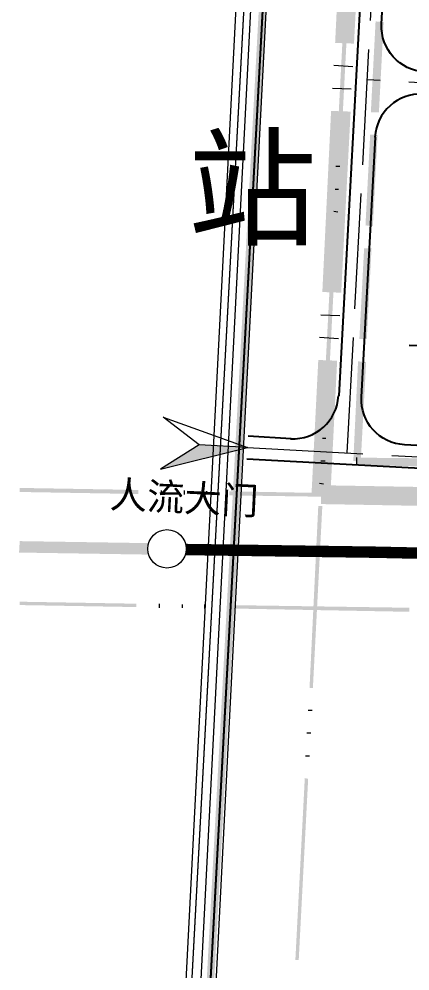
# Model space of a CAD drawing. Header units: millimetres. Extents: x 1542 to 2698, y 1376 to 2197.
# Drawn here: x 1542.2 to 1645.4, y 1659 to 1910.6 of the extents above; entities that cross this region are included whole.
import ezdxf

# ---------------------------------------------------------------- set-up
doc = ezdxf.new("R2010")
doc.units = ezdxf.units.MM
doc.linetypes.add('PDF_IMPORT', pattern=[1, 0.8, -0.2])
for name, color, linetype in [('PDF_0', 7, 'Continuous'), ('PDF_0-道路边线', 3, 'Continuous'), ('PDF_c- 现状道路', 4, 'Continuous'), ('PDF_d-道路中心线', 1, 'Continuous'), ('PDF_d-道路红线', 5, 'Continuous'), ('PDF_DOTE', 1, 'Continuous'), ('PDF_PP-COM', 6, 'Continuous'), ('PDF_ROAD-CENT', 6, 'Continuous'), ('PDF_文字', 5, 'Continuous'), ('PDF_绿线', 3, 'Continuous')]:
    doc.layers.add(name, color=color, linetype=linetype)
doc.layers.add('PDF_0高压线', color=20, linetype='Continuous', true_color=0xff3f00)
doc.styles.add('PDF SimSun', font='')
doc.styles.get('PDF SimSun').set_extended_font_data('SimSun')

msp = doc.modelspace()

# ---------------------------------------------------------------- hatches: boundary and pattern name
at = {"layer": 'PDF_0', "true_color": 0x949400, "transparency": 33554559}
msp.add_hatch(color=54, dxfattribs=at).paths.add_polyline_path([(1584.16, 1515.37), (1586.12, 1515.19), (1615.83, 2070.15), (1613.88, 2070.32)])
at = {"layer": 'PDF_0', "transparency": 33554559}
for color, points in [(1, [(1625.62, 1904.32), (1630.6, 1904.14), (1633.09, 1952), (1627.93, 1952.36)]), (2, [(1635.05, 1885.99), (1637.18, 1885.99), (1638.43, 1909.83), (1636.3, 1910.01)]), (1, [(1622.24, 1838.49), (1627.22, 1838.31), (1629.71, 1886.17), (1624.55, 1886.35)]), (2, [(1633.63, 1856.1), (1635.58, 1855.92), (1636.83, 1879.94), (1634.87, 1880.12)]), (2, [(1632.02, 1826.03), (1633.98, 1826.03), (1635.23, 1850.05), (1633.27, 1850.05)]), (1, [(1619.39, 1785.11), (1624.37, 1784.75), (1626.15, 1820.34), (1621.17, 1820.52)]), (2, [(1630.42, 1793.83), (1632.38, 1793.65), (1633.8, 1819.98), (1631.67, 1820.16)]), (2, [(1648.39, 1792.4), (1648.39, 1794.54), (1631.31, 1794.72), (1631.31, 1792.76)]), (1, [(1652.49, 1781.9), (1652.49, 1786.89), (1621.88, 1787.42), (1621.88, 1782.44)])]:
    msp.add_hatch(color=color, dxfattribs=at).paths.add_polyline_path(points)
at = {"layer": 'PDF_0高压线', "transparency": 33554559}
msp.add_hatch(color=256, dxfattribs=at).paths.add_polyline_path([(1542.35, 1772.65), (1542.17, 1769.63), (1576.16, 1769.09), (1576.33, 1772.12)])
at = {"layer": 'PDF_PP-COM', "transparency": 33554559}
msp.add_hatch(color=256, dxfattribs=at).paths.add_polyline_path([(1602.49, 1797.38), (1589.68, 1798.1), (1588.61, 1797.38), (1579.54, 1791.69)])
at = {"layer": 'PDF_绿线', "transparency": 33554559}
for points in [[(1626.15, 1877.81), (1627.22, 1877.63), (1629.71, 1925.67), (1628.64, 1925.67)], [(1622.42, 1805.93), (1623.48, 1805.75), (1625.98, 1853.79), (1624.91, 1853.79)], [(1542.35, 1786.71), (1542.35, 1785.64), (1573.66, 1785.11), (1573.66, 1786.18)], [(1597.69, 1785.82), (1597.69, 1784.75), (1645.73, 1784.04), (1645.73, 1784.93)], [(1618.86, 1733.86), (1619.75, 1733.86), (1622.24, 1781.9), (1621.17, 1781.9)], [(1542.35, 1756.64), (1542.35, 1755.75), (1573.13, 1755.22), (1573.13, 1756.11)], [(1597.15, 1755.75), (1597.15, 1754.86), (1645.19, 1753.97), (1645.19, 1755.04)], [(1615.12, 1661.98), (1616.01, 1661.98), (1618.5, 1709.84), (1617.61, 1710.02)]]:
    msp.add_hatch(color=256, dxfattribs=at).paths.add_polyline_path(points)

# ---------------------------------------------------------------- linework, layer by layer
at = {"layer": 'PDF_0', "color": 1, "lineweight": 0}
for points in [[(1625.26, 1898.45), (1630.25, 1898.09)], [(1624.91, 1892.4), (1629.89, 1892.22)], [(1621.88, 1832.44), (1626.87, 1832.26)], [(1621.53, 1826.56), (1626.51, 1826.21)]]:
    msp.add_lwpolyline(points, dxfattribs=at)
at = {"layer": 'PDF_0', "color": 2, "lineweight": 0}
msp.add_lwpolyline([(1631.31, 1792.76), (1631.31, 1794.72)], dxfattribs=at)
at = {"layer": 'PDF_0-道路边线', "lineweight": 25}
for points in [[(1626.69, 1811.08), (1640.57, 2068.37), (1914.75, 2053.6, 0.414213), (1927.38, 2064.99), (1928.45, 2085.98)], [(1810.66, 1887.95), (1649.28, 1896.67, -0.414213), (1637.9, 1909.3), (1645.55, 2050.04)], [(1805.33, 1789.38), (1643.92, 1798.11, -0.414213), (1632.56, 1810.73), (1636.3, 1879.41)]]:
    msp.add_lwpolyline(points, format="xyb", dxfattribs=at)
for points in [[(1602.31, 1794.36), (2033.07, 1771.23), (2169.9, 1711.45), (2558.85, 1690.45), (2569.88, 1894.18)], [(1614.05, 1799.7), (1602.67, 1800.41)]]:
    msp.add_lwpolyline(points, dxfattribs=at)
for centre, start, end in [((1648.13, 1878.79), 86.9183, 176.9183), ((1614.5, 1811.71), 266.9183, 356.9183)]:
    msp.add_arc(centre, 12.01, start, end, dxfattribs=at)
at = {"layer": 'PDF_0高压线', "lineweight": 0, "const_width": 3.02}
msp.add_lwpolyline([(1586.3, 1770.43), (1636.3, 1769.72), (1648.75, 1769.45)], dxfattribs=at)
at = {"layer": 'PDF_0高压线', "lineweight": 0}
msp.add_circle((1581.23, 1770.61), 5.07, dxfattribs=at)
at = {"layer": 'PDF_c- 现状道路', "lineweight": 0, "const_width": 0.355}
msp.add_lwpolyline([(1616.28, 2196.83), (1603.91, 1957.87), (1572.78, 1375.88)], dxfattribs=at)
at = {"layer": 'PDF_c- 现状道路', "lineweight": 0}
msp.add_lwpolyline([(1630.6, 2084.38, 0.398, 0.398, 0), (1627.75, 2084.29, 0.391, 0.391, 0), (1624.82, 2083.67, 0.382, 0.382, 0), (1622.15, 2082.42, 0.397, 0.397, 0), (1619.84, 2080.64, 0.353, 0.353, 0), (1617.79, 2078.42, 0, 0, 0), (1616.37, 2075.93, 0, 0, 0), (1615.3, 2073.17, 0, 0, 0), (1614.94, 2070.32, 0.355, 0.355, 0), (1608.89, 1957.7, 0.533, 0.533, 0), (1577.67, 1375.88, 0, 0, 0)], format="xyseb", dxfattribs=at)
at = {"layer": 'PDF_d-道路中心线', "lineweight": 0}
msp.add_lwpolyline([(1617.79, 2196.83), (1576.33, 1386.91), (1575.8, 1375.88)], dxfattribs=at)
at = {"layer": 'PDF_d-道路红线', "lineweight": 5}
for points in [[(1613.88, 2196.83), (1572.42, 1387.08), (1571.89, 1375.88)], [(2425.05, 1415.91), (2543.9, 1411.64), (2559.74, 1426.05), (2574.5, 1701.66), (2591.41, 2015.17), (2577.17, 2031), (2165.98, 2053.07), (2116.16, 2055.73), (1630.96, 2081.89), (1615.3, 2067.66), (1599.11, 1754.15), (1580.43, 1386.73), (1579.89, 1375.88)]]:
    msp.add_lwpolyline(points, dxfattribs=at)
at = {"layer": 'PDF_DOTE', "lineweight": 25}
msp.add_lwpolyline([(1645.19, 1824.43), (1649.46, 1824.25)], dxfattribs=at)
at = {"layer": 'PDF_PP-COM', "lineweight": 0}
for points in [[(1602.49, 1797.38), (1589.68, 1798.1), (1580.25, 1805.39)], [(1602.49, 1797.38), (1589.68, 1798.1), (1579.54, 1791.69)]]:
    msp.add_lwpolyline(points, close=True, dxfattribs=at)
at = {"layer": 'PDF_PP-COM', "color": 4, "lineweight": 0}
msp.add_circle((1721.79, 1976.82), 89.94, dxfattribs=at)
at = {"layer": 'PDF_ROAD-CENT', "linetype": 'PDF_IMPORT', "lineweight": 0, "ltscale": 38.136194}
for points in [[(1628.82, 1795.96), (1643.23, 2065.16)], [(1602.49, 1797.38), (2033.78, 1774.08), (2166.7, 1716.07), (2554.75, 1695.25), (2571.84, 2013.74), (2157.27, 2035.98), (2140.54, 1727.46)], [(2018.3, 1873.72), (1634.16, 1894.53)]]:
    msp.add_lwpolyline(points, dxfattribs=at)
at = {"layer": 'PDF_绿线', "lineweight": 0}
for points in [[(1625.8, 1871.76), (1626.87, 1871.76)], [(1625.62, 1865.71), (1626.51, 1865.71)], [(1625.26, 1859.84), (1626.33, 1859.66)], [(1622.24, 1799.88), (1623.13, 1799.88)], [(1621.88, 1793.83), (1622.95, 1793.83)], [(1621.53, 1787.95), (1622.59, 1787.78)], [(1579.71, 1786), (1579.71, 1785.11)], [(1585.76, 1786), (1585.76, 1784.93)], [(1591.64, 1785.82), (1591.64, 1784.93)], [(1579.18, 1756.11), (1579.18, 1755.04)], [(1585.23, 1755.93), (1585.23, 1755.04)], [(1591.1, 1755.93), (1591.1, 1754.86)], [(1618.5, 1727.99), (1619.57, 1727.99)], [(1618.15, 1721.94), (1619.21, 1721.94)], [(1617.79, 1715.89), (1618.86, 1715.89)]]:
    msp.add_lwpolyline(points, dxfattribs=at)

# ---------------------------------------------------------------- texts
at = {"layer": 'PDF_文字', "color": 7, "insert": (1586.65, 1850.71), "char_height": 25, "attachment_point": 7, "style": 'PDF SimSun'}
msp.add_mtext('站', dxfattribs=at)
at = {"layer": 'PDF_文字', "color": 7, "insert": (1565.97, 1780.72), "char_height": 7.2, "attachment_point": 7, "rotation": 357.2149, "style": 'PDF SimSun'}
msp.add_mtext('人流大门', dxfattribs=at)

doc.saveas('drawing.dxf')
